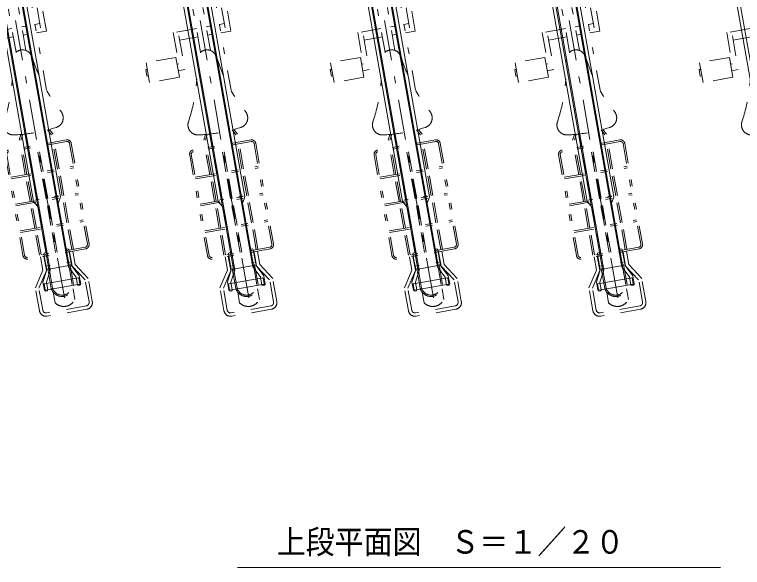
# Model space of a CAD drawing. Units: millimetres, scale not verified. Extents: x -5740 to 5740, y -4020 to 4020.
# Drawn here: x -3646 to -1476, y 403 to 2052 of the extents above; entities that cross this region are included whole.
import ezdxf
from ezdxf.enums import TextEntityAlignment as Align

# ---------------------------------------------------------------- set-up
doc = ezdxf.new("R2010")
doc.units = ezdxf.units.MM
doc.header["$LTSCALE"] = 10
doc.linetypes.add('USER4', pattern=[24, 12, -5, 2, -5])
doc.linetypes.add('USER6', pattern=[25, 6, -5, 2, -5, 2, -5])
for name, color, linetype, lineweight in [('0-0_0', 7, 'Continuous', 18), ('0-A_2ラック-D上自転車１', 4, 'USER6', 18), ('0-B_2ラック-F寸法', 3, 'Continuous', 18)]:
    doc.layers.add(name, color=color, linetype=linetype, lineweight=lineweight)
doc.styles.add('ＭＳ ゴシック', font='')
doc.styles.get('ＭＳ ゴシック').set_extended_font_data('MS Gothic')

# ---------------------------------------------------------------- blocks, each defined once
blk = doc.blocks.new('UP-RACK-TOP_5')
at = {"layer": '0-0_0', "color": 3, "linetype": 'USER4'}
for p, q in [((0, -1954.5), (0, 30)), ((-34.34, -1651), (-22.61, -1651)), ((34.34, -1651), (22.61, -1651)), ((-34.8, -1822), (-25.59, -1822)), ((34.8, -1822), (25.59, -1822)), ((-34.8, -1852), (-25.59, -1852)), ((34.8, -1852), (25.59, -1852))]:
    blk.add_line(p, q, dxfattribs=at)
at = {"layer": '0-0_0'}
for p, q in [((-40.5, -124.24), (-40.5, -1655.41)), ((-30.5, -112), (-30.5, -1862)), ((-27.5, -112), (-27.5, -1865.5)), ((27.5, -112), (27.5, -1865.5)), ((30.5, -112), (30.5, -1862)), ((40.5, -124.24), (40.5, -1655.41)), ((-31.5, -1671), (-40.5, -1655.41)), ((31.5, -1671), (40.5, -1655.41)), ((-31.5, -1671), (-30.5, -1671)), ((31.5, -1671), (30.5, -1671)), ((-37.5, -1815), (-37.5, -1863.08)), ((-34.5, -1812), (-28.5, -1812)), ((34.5, -1812), (28.5, -1812)), ((37.5, -1815), (37.5, -1863.08)), ((-37.5, -1863.08), (-55, -1897.08)), ((-27.5, -1865.5), (-44.67, -1898.85)), ((30.5, -1862), (-30.5, -1862)), ((27.5, -1865.5), (44.67, -1898.85)), ((37.5, -1863.08), (55, -1897.08)), ((-55, -1921.5), (-55, -1897.08)), ((-52.5, -1903.5), (-51.5, -1902.5)), ((-52.5, -1920.5), (-52.5, -1903.5)), ((51.5, -1902.5), (-51.5, -1902.5)), ((-45, -1922.5), (-45, -1899.5)), ((45, -1922.5), (45, -1899.5)), ((52.5, -1903.5), (51.5, -1902.5)), ((52.5, -1920.5), (52.5, -1903.5)), ((55, -1921.5), (55, -1897.08)), ((-51.5, -1921.5), (-52.5, -1920.5)), ((-47, -1924.5), (-52, -1924.5)), ((51.5, -1921.5), (-51.5, -1921.5)), ((47, -1924.5), (52, -1924.5)), ((52.5, -1920.5), (51.5, -1921.5))]:
    blk.add_line(p, q, dxfattribs=at)
for centre, radius, start, end in [((-34.5, -1815), 3, 90, 180), ((-28.5, -1813), 1, 0, 90), ((28.5, -1813), 1, 90, 180), ((34.5, -1815), 3, 0, 90), ((-40.5, -1862.35), 3, 332.765, 0), ((-30.5, -1864.77), 3, 332.765, 0), ((30.5, -1864.77), 3, 180, 207.235), ((40.5, -1862.35), 3, 180, 207.235), ((-52, -1897.8), 3, 152.765, 180), ((-42, -1900.23), 3, 152.765, 180), ((42, -1900.23), 3, 0, 27.235), ((52, -1897.8), 3, 0, 27.235), ((-52, -1921.5), 3, 180, 270), ((-47, -1922.5), 2, 270, 0), ((47, -1922.5), 2, 180, 270), ((52, -1921.5), 3, 270, 0)]:
    blk.add_arc(centre, radius, start, end, dxfattribs=at)
blk = doc.blocks.new('UP-CYC-TOP_0')
at = {"layer": '0-A_2ラック-D上自転車１'}
for p, q in [((-15, 791.3), (-15, 1100.48)), ((15, 791.3), (15, 1100.48)), ((30, 767.24), (30, 960.32)), ((55, 663.63), (55, 960.32)), ((70, 850.32), (70, 952.12)), ((-70, 850.32), (-70, 748.53)), ((30, 862.82), (15, 862.82)), ((70, 862.82), (55, 862.82)), ((-70, 837.82), (-15, 837.82)), ((15, 837.82), (30, 837.82)), ((-90, 788.52), (-90, 728.53)), ((-85, 768.53), (-90, 768.53)), ((-180, 748.53), (-185, 748.53)), ((-70, 748.53), (-90, 748.53)), ((-90, 728.53), (-180, 728.53)), ((-46.25, 530.24), (-37.54, 546.74)), ((-30, 507.82), (-30, 546.22)), ((30, 507.82), (30, 546.22)), ((46.25, 530.24), (37.54, 546.74)), ((-46.25, 426.57), (-46.25, 530.24)), ((46.25, 426.57), (46.25, 530.24)), ((87.5, 507.82), (-87.5, 507.82)), ((87.5, 502.82), (-87.5, 502.82)), ((-30, 426.57), (-30, 502.82)), ((-2.5, 426.57), (-2.5, 502.82)), ((2.5, 426.57), (2.5, 502.82)), ((30, 426.57), (30, 502.82)), ((-100, 495.32), (-100, 190.32)), ((-95, 495.32), (-95, 190.32)), ((95, 495.32), (95, 190.32)), ((100, 495.32), (100, 190.32)), ((-95, 426.57), (95, 426.57)), ((-95, 421.57), (95, 421.57)), ((-51.25, 345.32), (-51.25, 421.57)), ((-46.25, 345.32), (-46.25, 421.57)), ((-30, 345.32), (-30, 421.57)), ((-2.5, 345.32), (-2.5, 421.57)), ((2.5, 345.32), (2.5, 421.57)), ((30, 345.32), (30, 421.57)), ((46.25, 345.32), (46.25, 421.57)), ((51.25, 345.32), (51.25, 421.57)), ((-95, 345.32), (95, 345.32)), ((-95, 340.32), (95, 340.32)), ((-51.25, 264.07), (-51.25, 340.32)), ((-46.25, 264.07), (-46.25, 340.32)), ((-30, 264.07), (-30, 340.32)), ((-2.5, 264.07), (-2.5, 340.32)), ((2.5, 264.07), (2.5, 340.32)), ((30, 264.07), (30, 340.32)), ((46.25, 264.07), (46.25, 340.32)), ((51.25, 264.07), (51.25, 340.32)), ((-95, 264.07), (95, 264.07)), ((-95, 259.07), (95, 259.07)), ((-51.25, 182.82), (-51.25, 259.07)), ((-46.25, 182.82), (-46.25, 259.07)), ((-30, 182.82), (-30, 259.07)), ((-2.5, 182.82), (-2.5, 259.07)), ((2.5, 182.82), (2.5, 259.07)), ((30, 182.82), (30, 259.07)), ((46.25, 182.82), (46.25, 259.07)), ((51.25, 182.82), (51.25, 259.07)), ((87.5, 182.82), (-87.5, 182.82)), ((87.5, 177.82), (-87.5, 177.82)), ((-49, 137.42), (-49, 177.82)), ((-39, 134.46), (-39, 177.82)), ((-34, 79.49), (-34, 177.82)), ((-30, 79.62), (-30, 177.82)), ((30, 79.62), (30, 177.82)), ((34, 79.49), (34, 177.82)), ((39, 134.46), (39, 177.82)), ((49, 137.42), (49, 177.82)), ((-49, 137.42), (-80, 89.69)), ((-39, 134.46), (-70, 86.73)), ((39, 134.46), (70, 86.73)), ((49, 137.42), (80, 89.69)), ((-80, 20), (-80, 89.69)), ((80, 20), (80, 89.69)), ((-70, 20), (-70, 86.73)), ((-30, 35.12), (-30, 67.27)), ((30, 35.12), (30, 67.27)), ((70, 20), (70, 86.73)), ((60, 10), (-60, 10)), ((60, 0), (-60, 0))]:
    blk.add_line(p, q, dxfattribs=at)
for points in [[(55, 837.82), (85, 837.82), (85, 942.12)], [(-15, 862.82), (-85, 862.82), (-85, 758.53)], [(-90, 788.52), (-180, 788.52), (-180, 728.53)], [(-180, 768.53), (-185, 768.53), (-185, 748.53)], [(-51.25, 426.57), (-51.25, 531.48), (-42.97, 547.17)], [(51.25, 426.57), (51.25, 531.48), (42.97, 547.17)]]:
    blk.add_lwpolyline(points, dxfattribs=at)
for centre, radius, start, end in [((0, 765.32), 30, 7.23254, 172.76746), ((-525.78, 832.04), 500, 331.50226, 352.76733), ((525.78, 832.04), 500, 187.23267, 208.49774), ((-60, 579.17), 30, 151.50269, 262.66589), ((60, 579.17), 30, 277.33411, 28.49731), ((0, 1045.32), 500, 262.66566, 277.33434), ((-87.5, 495.32), 12.5, 90, 180), ((-87.5, 495.32), 7.5, 90, 180), ((87.5, 495.32), 12.5, 0, 90), ((87.5, 495.32), 7.5, 0, 90), ((-87.5, 190.32), 12.5, 180, 270), ((-87.5, 190.32), 7.5, 180, 270), ((87.5, 190.32), 7.5, 270, 0), ((87.5, 190.32), 12.5, 270, 0), ((0, 83.86), 34.28, 187.32401, 352.67599), ((0, 83.86), 30.28, 187.54919, 352.45081), ((0, 55.98), 36.54, 214.81581, 325.18419), ((-60, 20), 20, 180, 270), ((-60, 20), 10, 180, 270), ((60, 20), 10, 270, 0), ((60, 20), 20, 270, 0)]:
    blk.add_arc(centre, radius, start, end, dxfattribs=at)
blk = doc.blocks.new('UP-RACK-TOP1_10')
at = {"layer": '0-0_0'}
for p, q in [((-40.5, -124.24), (-40.5, -1655.41)), ((-30.5, -112), (-30.5, -1862))]:
    blk.add_line(p, q, dxfattribs=at)
blk = doc.blocks.new('UP-CYC-TOP1_9')
at = {"layer": '0-A_2ラック-D上自転車１'}
for p, q in [((-70, 850.32), (-70, 748.53)), ((-70, 837.82), (-15, 837.82)), ((-90, 788.52), (-90, 728.53)), ((-85, 768.53), (-90, 768.53)), ((-180, 748.53), (-185, 748.53)), ((-70, 748.53), (-90, 748.53)), ((-90, 728.53), (-180, 728.53))]:
    blk.add_line(p, q, dxfattribs=at)
for points in [[(-15, 862.82), (-85, 862.82), (-85, 758.53)], [(-90, 788.52), (-180, 788.52), (-180, 728.53)], [(-180, 768.53), (-185, 768.53), (-185, 748.53)]]:
    blk.add_lwpolyline(points, dxfattribs=at)
for centre, radius, start, end in [((-525.78, 832.04), 500, 331.50226, 352.76733), ((-60, 579.17), 30, 151.50269, 262.66589)]:
    blk.add_arc(centre, radius, start, end, dxfattribs=at)

msp = doc.modelspace()

# ---------------------------------------------------------------- linework, layer by layer
at = {"layer": '0-B_2ラック-F寸法'}
msp.add_line((-2981.49, 403.06), (-1541.49, 403.06), dxfattribs=at)

# ---------------------------------------------------------------- block references
at = {"layer": '0-A_2ラック-D上自転車１', "rotation": 10}
for name, p in [('UP-RACK-TOP_5', (-3836.49, 3131.48)), ('UP-RACK-TOP_5', (-3286.49, 3131.48)), ('UP-RACK-TOP_5', (-2736.49, 3131.48)), ('UP-RACK-TOP_5', (-2186.49, 3131.48)), ('UP-RACK-TOP1_10', (-1636.49, 3131.48)), ('UP-CYC-TOP_0', (-3489.35, 1162.72)), ('UP-CYC-TOP_0', (-2939.35, 1162.72)), ('UP-CYC-TOP_0', (-2389.35, 1162.72)), ('UP-CYC-TOP_0', (-1839.35, 1162.72)), ('UP-CYC-TOP1_9', (-1289.35, 1162.72))]:
    msp.add_blockref(name, p, dxfattribs=at)

# ---------------------------------------------------------------- texts
at = {"layer": '0-B_2ラック-F寸法', "color": 7, "style": 'ＭＳ ゴシック', "width": 0.9}
msp.add_text('上段平面図\u3000Ｓ＝１／２０', height=70.33, dxfattribs=at).set_placement((-2864.32, 423.06), align=Align.BOTTOM_LEFT)

doc.saveas('drawing.dxf')
